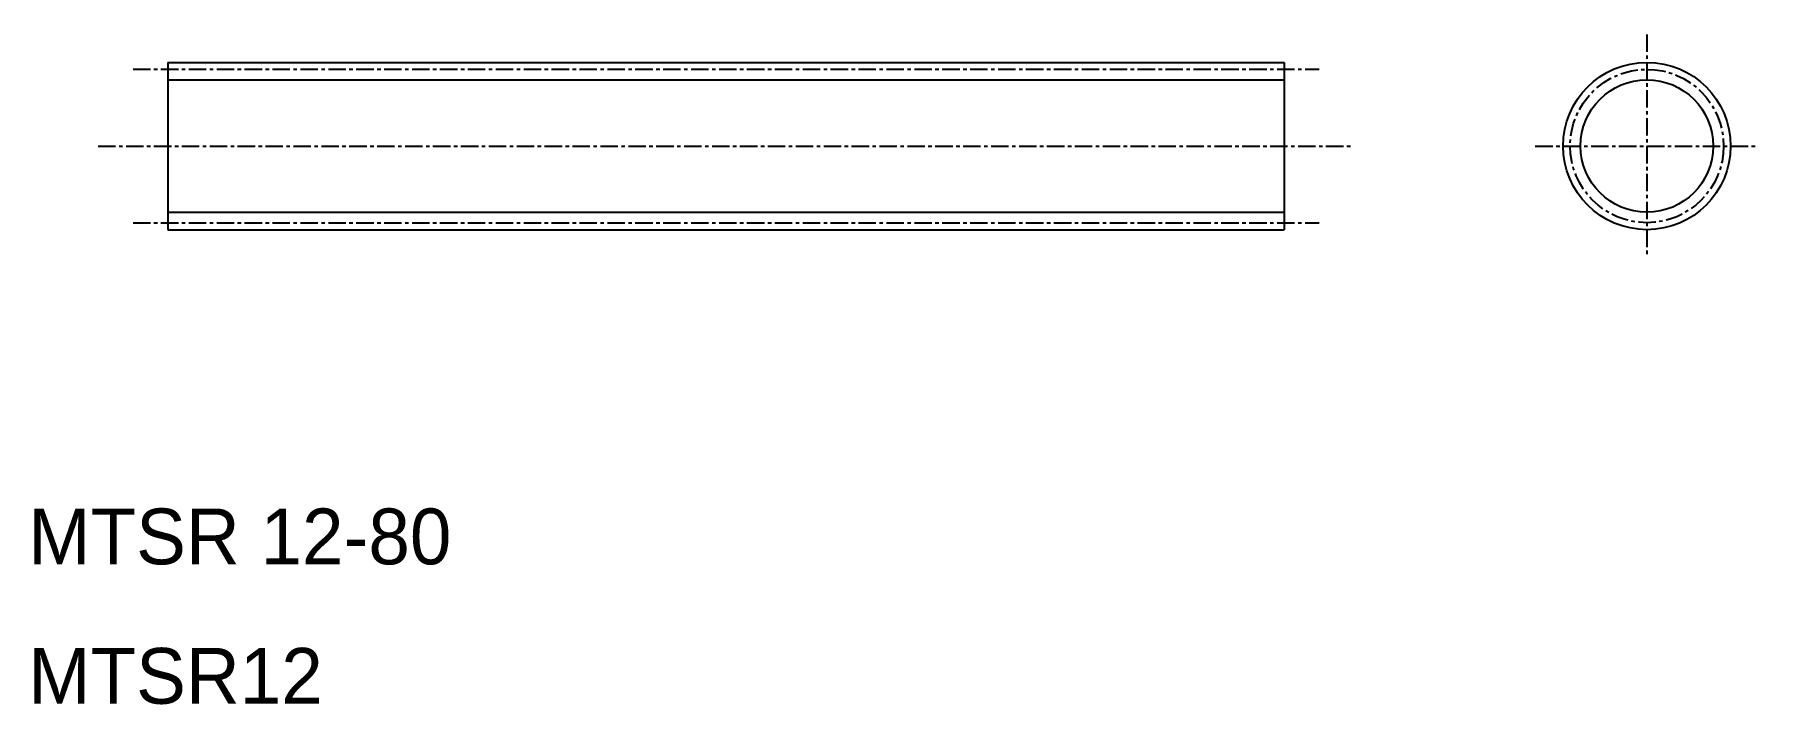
# Model space of a CAD drawing. Extents: x 10 to 134, y 10 to 58.
import ezdxf

# ---------------------------------------------------------------- set-up
doc = ezdxf.new("R2010")
doc.units = 0
doc.linetypes.add('CENTER', pattern=[2, 1.25, -0.25, 0.25, -0.25])
doc.layers.get('0').update_dxf_attribs({"linetype": 'CONTINUOUS'})
doc.layers.add('CENTER', color=1, linetype='CENTER')

msp = doc.modelspace()

# ---------------------------------------------------------------- linework, layer by layer
at = {"color": 7, "linetype": 'CONTINUOUS'}
for p, q in [((20, 56), (100, 56)), ((20, 56), (20, 44)), ((100, 56), (100, 44)), ((20, 53), (20, 53)), ((20, 44), (100, 44))]:
    msp.add_line(p, q, dxfattribs=at)
at = {"color": 3, "linetype": 'CONTINUOUS'}
for p, q in [((20, 54.75), (100, 54.75)), ((20, 45.25), (100, 45.25))]:
    msp.add_line(p, q, dxfattribs=at)
at = {"color": 7, "linetype": 'CONTINUOUS'}
msp.add_circle((126, 50), 6, dxfattribs=at)
at = {"color": 3, "linetype": 'CONTINUOUS'}
msp.add_circle((126, 50), 4.75, dxfattribs=at)
at = {"layer": 'CENTER', "color": 1, "linetype": 'CENTER'}
for p, q in [((126, 58), (126, 42)), ((17.5, 55.5), (102.5, 55.5)), ((15, 50), (105, 50)), ((118, 50), (134, 50)), ((17.5, 44.5), (102.5, 44.5))]:
    msp.add_line(p, q, dxfattribs=at)
msp.add_circle((126, 50), 5.5, dxfattribs=at)

# ---------------------------------------------------------------- texts
at = {"color": 7, "linetype": 'CONTINUOUS'}
for s, p in [('MTSR 12-80', (10, 20)), ('MTSR12', (10, 10))]:
    msp.add_text(s, height=4, dxfattribs=at).set_placement(p)

doc.saveas('drawing.dxf')
